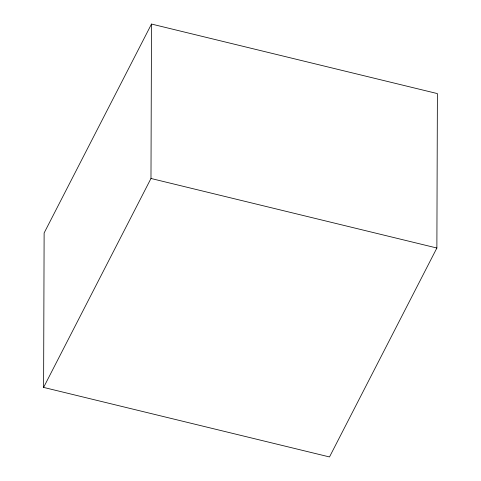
<?xml version="1.0" encoding="UTF-8"?>
<svg xmlns="http://www.w3.org/2000/svg" width="481" height="481" viewBox="0 0 481 481"><rect width="100%" height="100%" fill="white"/><g stroke="black" fill="none" stroke-linecap="round" stroke-linejoin="round"><path stroke-width="0.72" d="M43.603 387.409L44.126 232.984L151.497 24.05L437.397 93.591L436.874 248.016L329.503 456.95L43.603 387.409L150.98 178.475L151.497 24.05M150.98 178.475L436.874 248.016"/></g></svg>
